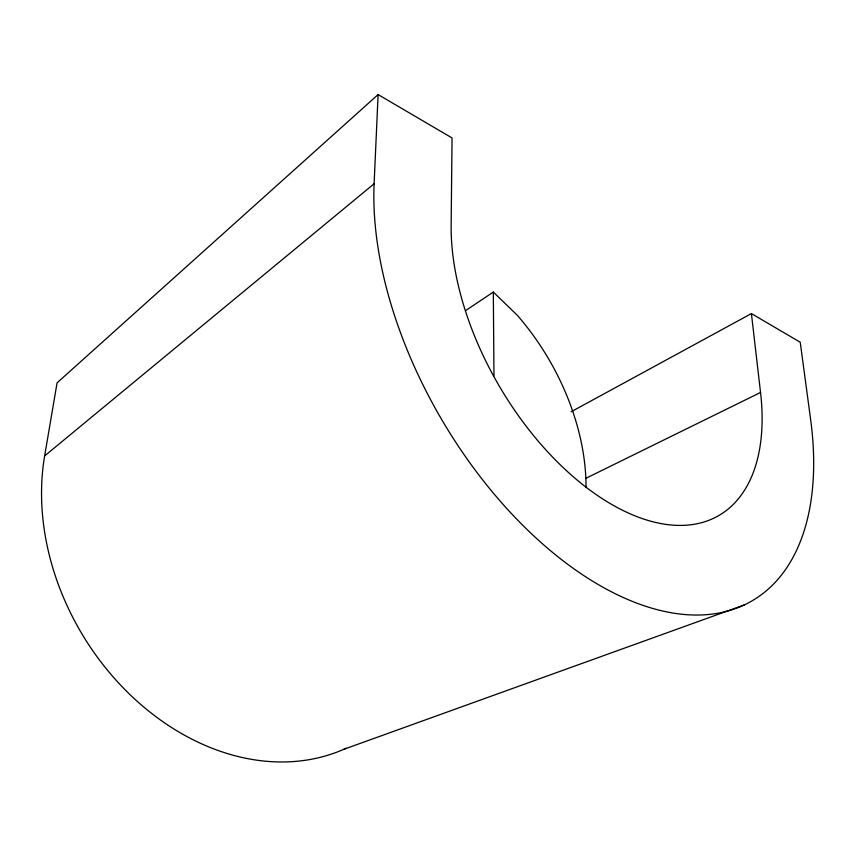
<?xml version="1.0" encoding="UTF-8"?>
<svg xmlns="http://www.w3.org/2000/svg" width="856" height="856" viewBox="0 0 856 856"><rect width="100%" height="100%" fill="white"/><g stroke="black" fill="none" stroke-linecap="round" stroke-linejoin="round"><path stroke-width="1.28" d="M751.408 313.585L800.232 342.229L810.632 419.526A313.992 176.636 59.7 0 1 606.583 589.238A313.992 176.636 59.7 0 1 374.115 183.751L378.106 94.567L452.054 137.955L451.144 225.353A222.763 124.473 59.7 0 0 616.727 507.244A222.763 124.473 59.7 0 0 760.545 392.465L751.408 313.585L571.091 411.79M346.199 748.23A233.849 183.184 58.9 0 1 129.47 694.098A233.849 183.184 58.9 0 1 44.63 455.938L57.085 382.835L378.106 94.567M44.63 455.938L374.115 183.751M465.814 310.46L493.324 292.067L517.195 315.179A195.853 130.133 59.4 0 1 586.039 487.642M585.846 478.322L760.545 392.465M343.748 749.332L744.281 604.935M493.324 292.067L493.966 375.848"/></g></svg>
